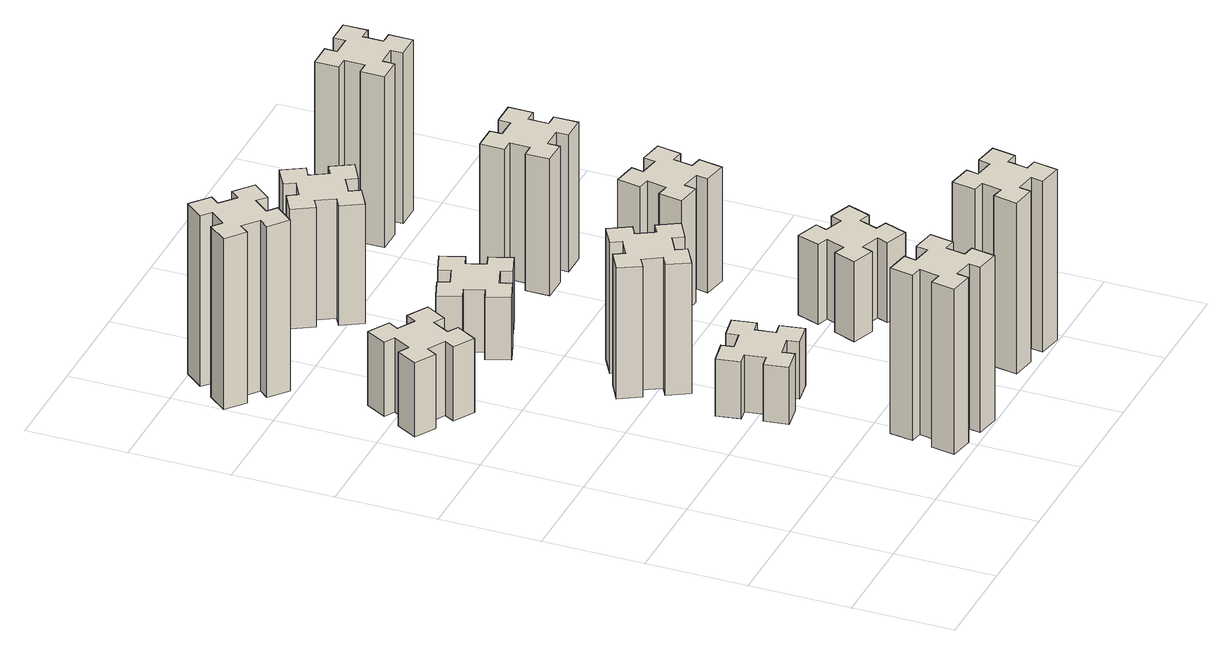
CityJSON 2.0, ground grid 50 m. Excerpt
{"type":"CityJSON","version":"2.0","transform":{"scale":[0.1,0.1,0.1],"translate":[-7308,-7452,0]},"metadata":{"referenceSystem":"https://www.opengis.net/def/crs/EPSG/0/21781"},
"CityObjects":{
"building1":{"type":"Building","attributes":{"class":"1000","function":"1000","usage":"1000","yearOfConstruction":2016,"roofType":"1000","measuredHeight":39,"storeysAboveGround":30,"storeysBelowGround":0},"geometry":[{"type":"Solid","lod":"1","boundaries":[[[[0,1,2,3,4,5,6,7,8,9,10,11,12,13,14,15,16,17,18,19]],[[17,16,20,21]],[[16,15,22,20]],[[15,14,23,22]],[[14,13,24,23]],[[13,12,25,24]],[[12,11,26,25]],[[11,10,27,26]],[[10,9,28,27]],[[9,8,29,28]],[[8,7,30,29]],[[7,6,31,30]],[[6,5,32,31]],[[5,4,33,32]],[[4,3,34,33]],[[3,2,35,34]],[[2,1,36,35]],[[1,0,37,36]],[[0,19,38,37]],[[19,18,39,38]],[[18,17,21,39]],[[24,25,26,27,28,29,30,31,32,33,34,35,36,37,38,39,21,20,22,23]]]]}]},
"building2":{"type":"Building","attributes":{"class":"1000","function":"1000","usage":"1000","yearOfConstruction":2016,"roofType":"1000","measuredHeight":87,"storeysAboveGround":30,"storeysBelowGround":0},"geometry":[{"type":"Solid","lod":"1","boundaries":[[[[40,41,42,43,44,45,46,47,48,49,50,51,52,53,54,55,56,57,58,59]],[[57,56,60,61]],[[56,55,62,60]],[[55,54,63,62]],[[54,53,64,63]],[[53,52,65,64]],[[52,51,66,65]],[[51,50,67,66]],[[50,49,68,67]],[[49,48,69,68]],[[48,47,70,69]],[[47,46,71,70]],[[46,45,72,71]],[[45,44,73,72]],[[44,43,74,73]],[[43,42,75,74]],[[42,41,76,75]],[[41,40,77,76]],[[40,59,78,77]],[[59,58,79,78]],[[58,57,61,79]],[[64,65,66,67,68,69,70,71,72,73,74,75,76,77,78,79,61,60,62,63]]]]}]},
"building3":{"type":"Building","attributes":{"class":"1000","function":"1000","usage":"1000","yearOfConstruction":2016,"roofType":"1000","measuredHeight":90,"storeysAboveGround":30,"storeysBelowGround":0},"geometry":[{"type":"Solid","lod":"1","boundaries":[[[[80,81,82,83,84,85,86,87,88,89,90,91,92,93,94,95,96,97,98,99]],[[97,96,100,101]],[[96,95,102,100]],[[95,94,103,102]],[[94,93,104,103]],[[93,92,105,104]],[[92,91,106,105]],[[91,90,107,106]],[[90,89,108,107]],[[89,88,109,108]],[[88,87,110,109]],[[87,86,111,110]],[[86,85,112,111]],[[85,84,113,112]],[[84,83,114,113]],[[83,82,115,114]],[[82,81,116,115]],[[81,80,117,116]],[[80,99,118,117]],[[99,98,119,118]],[[98,97,101,119]],[[104,105,106,107,108,109,110,111,112,113,114,115,116,117,118,119,101,100,102,103]]]]}]},
"building4":{"type":"Building","attributes":{"class":"1000","function":"1000","usage":"1000","yearOfConstruction":2016,"roofType":"1000","measuredHeight":30,"storeysAboveGround":30,"storeysBelowGround":0},"geometry":[{"type":"Solid","lod":"1","boundaries":[[[[120,121,122,123,124,125,126,127,128,129,130,131,132,133,134,135,136,137,138,139]],[[137,136,140,141]],[[136,135,142,140]],[[135,134,143,142]],[[134,133,144,143]],[[133,132,145,144]],[[132,131,146,145]],[[131,130,147,146]],[[130,129,148,147]],[[129,128,149,148]],[[128,127,150,149]],[[127,126,151,150]],[[126,125,152,151]],[[125,124,153,152]],[[124,123,154,153]],[[123,122,155,154]],[[122,121,156,155]],[[121,120,157,156]],[[120,139,158,157]],[[139,138,159,158]],[[138,137,141,159]],[[144,145,146,147,148,149,150,151,152,153,154,155,156,157,158,159,141,140,142,143]]]]}]},
"building5":{"type":"Building","attributes":{"class":"1000","function":"1000","usage":"1000","yearOfConstruction":2016,"roofType":"1000","measuredHeight":69,"storeysAboveGround":30,"storeysBelowGround":0},"geometry":[{"type":"Solid","lod":"1","boundaries":[[[[160,161,162,163,164,165,166,167,168,169,170,171,172,173,174,175,176,177,178,179]],[[177,176,180,181]],[[176,175,182,180]],[[175,174,183,182]],[[174,173,184,183]],[[173,172,185,184]],[[172,171,186,185]],[[171,170,187,186]],[[170,169,188,187]],[[169,168,189,188]],[[168,167,190,189]],[[167,166,191,190]],[[166,165,192,191]],[[165,164,193,192]],[[164,163,194,193]],[[163,162,195,194]],[[162,161,196,195]],[[161,160,197,196]],[[160,179,198,197]],[[179,178,199,198]],[[178,177,181,199]],[[184,185,186,187,188,189,190,191,192,193,194,195,196,197,198,199,181,180,182,183]]]]}]},
"building6":{"type":"Building","attributes":{"class":"1000","function":"1000","usage":"1000","yearOfConstruction":2016,"roofType":"1000","measuredHeight":33,"storeysAboveGround":30,"storeysBelowGround":0},"geometry":[{"type":"Solid","lod":"1","boundaries":[[[[200,201,202,203,204,205,206,207,208,209,210,211,212,213,214,215,216,217,218,219]],[[217,216,220,221]],[[216,215,222,220]],[[215,214,223,222]],[[214,213,224,223]],[[213,212,225,224]],[[212,211,226,225]],[[211,210,227,226]],[[210,209,228,227]],[[209,208,229,228]],[[208,207,230,229]],[[207,206,231,230]],[[206,205,232,231]],[[205,204,233,232]],[[204,203,234,233]],[[203,202,235,234]],[[202,201,236,235]],[[201,200,237,236]],[[200,219,238,237]],[[219,218,239,238]],[[218,217,221,239]],[[224,225,226,227,228,229,230,231,232,233,234,235,236,237,238,239,221,220,222,223]]]]}]},
"building7":{"type":"Building","attributes":{"class":"1000","function":"1000","usage":"1000","yearOfConstruction":2016,"roofType":"1000","measuredHeight":90,"storeysAboveGround":30,"storeysBelowGround":0},"geometry":[{"type":"Solid","lod":"1","boundaries":[[[[240,241,242,243,244,245,246,247,248,249,250,251,252,253,254,255,256,257,258,259]],[[257,256,260,261]],[[256,255,262,260]],[[255,254,263,262]],[[254,253,264,263]],[[253,252,265,264]],[[252,251,266,265]],[[251,250,267,266]],[[250,249,268,267]],[[249,248,269,268]],[[248,247,270,269]],[[247,246,271,270]],[[246,245,272,271]],[[245,244,273,272]],[[244,243,274,273]],[[243,242,275,274]],[[242,241,276,275]],[[241,240,277,276]],[[240,259,278,277]],[[259,258,279,278]],[[258,257,261,279]],[[264,265,266,267,268,269,270,271,272,273,274,275,276,277,278,279,261,260,262,263]]]]}]},
"building8":{"type":"Building","attributes":{"class":"1000","function":"1000","usage":"1000","yearOfConstruction":2016,"roofType":"1000","measuredHeight":63,"storeysAboveGround":30,"storeysBelowGround":0},"geometry":[{"type":"Solid","lod":"1","boundaries":[[[[280,281,282,283,284,285,286,287,288,289,290,291,292,293,294,295,296,297,298,299]],[[297,296,300,301]],[[296,295,302,300]],[[295,294,303,302]],[[294,293,304,303]],[[293,292,305,304]],[[292,291,306,305]],[[291,290,307,306]],[[290,289,308,307]],[[289,288,309,308]],[[288,287,310,309]],[[287,286,311,310]],[[286,285,312,311]],[[285,284,313,312]],[[284,283,314,313]],[[283,282,315,314]],[[282,281,316,315]],[[281,280,317,316]],[[280,299,318,317]],[[299,298,319,318]],[[298,297,301,319]],[[304,305,306,307,308,309,310,311,312,313,314,315,316,317,318,319,301,300,302,303]]]]}]},
"building9":{"type":"Building","attributes":{"class":"1000","function":"1000","usage":"1000","yearOfConstruction":2016,"roofType":"1000","measuredHeight":42,"storeysAboveGround":30,"storeysBelowGround":0},"geometry":[{"type":"Solid","lod":"1","boundaries":[[[[320,321,322,323,324,325,326,327,328,329,330,331,332,333,334,335,336,337,338,339]],[[337,336,340,341]],[[336,335,342,340]],[[335,334,343,342]],[[334,333,344,343]],[[333,332,345,344]],[[332,331,346,345]],[[331,330,347,346]],[[330,329,348,347]],[[329,328,349,348]],[[328,327,350,349]],[[327,326,351,350]],[[326,325,352,351]],[[325,324,353,352]],[[324,323,354,353]],[[323,322,355,354]],[[322,321,356,355]],[[321,320,357,356]],[[320,339,358,357]],[[339,338,359,358]],[[338,337,341,359]],[[344,345,346,347,348,349,350,351,352,353,354,355,356,357,358,359,341,340,342,343]]]]}]},
"building10":{"type":"Building","attributes":{"class":"1000","function":"1000","usage":"1000","yearOfConstruction":2016,"roofType":"1000","measuredHeight":60,"storeysAboveGround":30,"storeysBelowGround":0},"geometry":[{"type":"Solid","lod":"1","boundaries":[[[[360,361,362,363,364,365,366,367,368,369,370,371,372,373,374,375,376,377,378,379]],[[377,376,380,381]],[[376,375,382,380]],[[375,374,383,382]],[[374,373,384,383]],[[373,372,385,384]],[[372,371,386,385]],[[371,370,387,386]],[[370,369,388,387]],[[369,368,389,388]],[[368,367,390,389]],[[367,366,391,390]],[[366,365,392,391]],[[365,364,393,392]],[[364,363,394,393]],[[363,362,395,394]],[[362,361,396,395]],[[361,360,397,396]],[[360,379,398,397]],[[379,378,399,398]],[[378,377,381,399]],[[384,385,386,387,388,389,390,391,392,393,394,395,396,397,398,399,381,380,382,383]]]]}]},
"building11":{"type":"Building","attributes":{"class":"1000","function":"1000","usage":"1000","yearOfConstruction":2016,"roofType":"1000","measuredHeight":72,"storeysAboveGround":30,"storeysBelowGround":0},"geometry":[{"type":"Solid","lod":"1","boundaries":[[[[400,401,402,403,404,405,406,407,408,409,410,411,412,413,414,415,416,417,418,419]],[[417,416,420,421]],[[416,415,422,420]],[[415,414,423,422]],[[414,413,424,423]],[[413,412,425,424]],[[412,411,426,425]],[[411,410,427,426]],[[410,409,428,427]],[[409,408,429,428]],[[408,407,430,429]],[[407,406,431,430]],[[406,405,432,431]],[[405,404,433,432]],[[404,403,434,433]],[[403,402,435,434]],[[402,401,436,435]],[[401,400,437,436]],[[400,419,438,437]],[[419,418,439,438]],[[418,417,421,439]],[[424,425,426,427,428,429,430,431,432,433,434,435,436,437,438,439,421,420,422,423]]]]}]},
"building12":{"type":"Building","attributes":{"class":"1000","function":"1000","usage":"1000","yearOfConstruction":2016,"roofType":"1000","measuredHeight":90,"storeysAboveGround":30,"storeysBelowGround":0},"geometry":[{"type":"Solid","lod":"1","boundaries":[[[[440,441,442,443,444,445,446,447,448,449,450,451,452,453,454,455,456,457,458,459]],[[457,456,460,461]],[[456,455,462,460]],[[455,454,463,462]],[[454,453,464,463]],[[453,452,465,464]],[[452,451,466,465]],[[451,450,467,466]],[[450,449,468,467]],[[449,448,469,468]],[[448,447,470,469]],[[447,446,471,470]],[[446,445,472,471]],[[445,444,473,472]],[[444,443,474,473]],[[443,442,475,474]],[[442,441,476,475]],[[441,440,477,476]],[[440,459,478,477]],[[459,458,479,478]],[[458,457,461,479]],[[464,465,466,467,468,469,470,471,472,473,474,475,476,477,478,479,461,460,462,463]]]]}]}
},
"vertices":[
[416,2327,0],[466,2414,0],[518,2384,0],[578,2488,0],[474,2548,0],[444,2496,0],[357,2546,0],[387,2598,0],[283,2658,0],[223,2554,0],[275,2524,0],[225,2437,0],[173,2467,0],[113,2363,0],[217,2303,0],[247,2355,0],[334,2305,0],[304,2253,0],[408,2193,0],[468,2297,0],[334,2305,390],[304,2253,390],[247,2355,390],[217,2303,390],[113,2363,390],[173,2467,390],[225,2437,390],[275,2524,390],[223,2554,390],[283,2658,390],[387,2598,390],[357,2546,390],[444,2496,390],[474,2548,390],[578,2488,390],[518,2384,390],[466,2414,390],[416,2327,390],[468,2297,390],[408,2193,390],
[986,274,0],[968,175,0],[909,186,0],[888,67,0],[1007,47,0],[1017,106,0],[1115,88,0],[1105,29,0],[1223,8,0],[1244,127,0],[1185,137,0],[1202,235,0],[1261,225,0],[1282,343,0],[1164,364,0],[1154,305,0],[1055,322,0],[1066,381,0],[947,402,0],[927,284,0],[1055,322,870],[1066,381,870],[1154,305,870],[1164,364,870],[1282,343,870],[1261,225,870],[1202,235,870],[1185,137,870],[1244,127,870],[1223,8,870],[1105,29,870],[1115,88,870],[1017,106,870],[1007,47,870],[888,67,870],[909,186,870],[968,175,870],[986,274,870],[927,284,870],[947,402,870],
[136,3213,0],[213,3149,0],[174,3103,0],[266,3026,0],[343,3118,0],[297,3156,0],[362,3233,0],[408,3194,0],[485,3286,0],[393,3363,0],[354,3317,0],[278,3382,0],[316,3428,0],[224,3505,0],[147,3413,0],[193,3374,0],[129,3298,0],[83,3336,0],[6,3244,0],[98,3167,0],[129,3298,900],[83,3336,900],[193,3374,900],[147,3413,900],[224,3505,900],[316,3428,900],[278,3382,900],[354,3317,900],[393,3363,900],[485,3286,900],[408,3194,900],[362,3233,900],[297,3156,900],[343,3118,900],[266,3026,900],[174,3103,900],[213,3149,900],[136,3213,900],[98,3167,900],[6,3244,900],
[1015,1162,0],[917,1145,0],[907,1204,0],[788,1183,0],[809,1065,0],[868,1075,0],[886,977,0],[827,967,0],[847,848,0],[966,869,0],[955,928,0],[1054,946,0],[1064,887,0],[1182,907,0],[1161,1026,0],[1102,1015,0],[1085,1114,0],[1144,1124,0],[1123,1242,0],[1005,1221,0],[1085,1114,300],[1144,1124,300],[1102,1015,300],[1161,1026,300],[1182,907,300],[1064,887,300],[1054,946,300],[955,928,300],[966,869,300],[847,848,300],[827,967,300],[886,977,300],[868,1075,300],[809,1065,300],[788,1183,300],[907,1204,300],[917,1145,300],[1015,1162,300],[1005,1221,300],[1123,1242,300],
[865,1574,0],[915,1487,0],[863,1457,0],[923,1353,0],[1027,1413,0],[997,1465,0],[1084,1515,0],[1114,1463,0],[1218,1523,0],[1158,1627,0],[1106,1597,0],[1056,1684,0],[1108,1714,0],[1048,1818,0],[944,1758,0],[974,1706,0],[887,1656,0],[857,1708,0],[753,1648,0],[813,1544,0],[887,1656,690],[857,1708,690],[974,1706,690],[944,1758,690],[1048,1818,690],[1108,1714,690],[1056,1684,690],[1106,1597,690],[1158,1627,690],[1218,1523,690],[1114,1463,690],[1084,1515,690],[997,1465,690],[1027,1413,690],[923,1353,690],[863,1457,690],[915,1487,690],[865,1574,690],[813,1544,690],[753,1648,690],
[976,2305,0],[1070,2339,0],[1090,2283,0],[1203,2324,0],[1162,2437,0],[1106,2416,0],[1072,2510,0],[1128,2530,0],[1087,2643,0],[974,2602,0],[995,2546,0],[901,2512,0],[880,2568,0],[767,2527,0],[809,2414,0],[865,2435,0],[899,2341,0],[843,2320,0],[884,2207,0],[997,2249,0],[899,2341,330],[843,2320,330],[865,2435,330],[809,2414,330],[767,2527,330],[880,2568,330],[901,2512,330],[995,2546,330],[974,2602,330],[1087,2643,330],[1128,2530,330],[1072,2510,330],[1106,2416,330],[1162,2437,330],[1203,2324,330],[1090,2283,330],[1070,2339,330],[976,2305,330],[997,2249,330],[884,2207,330],
[1894,305,0],[1795,322,0],[1806,381,0],[1687,402,0],[1667,284,0],[1726,274,0],[1708,175,0],[1649,186,0],[1628,67,0],[1747,47,0],[1757,106,0],[1855,88,0],[1845,29,0],[1963,8,0],[1984,127,0],[1925,137,0],[1942,235,0],[2001,225,0],[2022,343,0],[1904,364,0],[1942,235,900],[2001,225,900],[1925,137,900],[1984,127,900],[1963,8,900],[1845,29,900],[1855,88,900],[1757,106,900],[1747,47,900],[1628,67,900],[1649,186,900],[1708,175,900],[1726,274,900],[1667,284,900],[1687,402,900],[1806,381,900],[1795,322,900],[1894,305,900],[1904,364,900],[2022,343,900],
[1106,3177,0],[1056,3264,0],[1108,3294,0],[1048,3398,0],[944,3338,0],[974,3286,0],[887,3236,0],[857,3288,0],[753,3228,0],[813,3124,0],[865,3154,0],[915,3067,0],[863,3037,0],[923,2933,0],[1027,2993,0],[997,3045,0],[1084,3095,0],[1114,3043,0],[1218,3103,0],[1158,3207,0],[1084,3095,630],[1114,3043,630],[997,3045,630],[1027,2993,630],[923,2933,630],[863,3037,630],[915,3067,630],[865,3154,630],[813,3124,630],[753,3228,630],[857,3288,630],[887,3236,630],[974,3286,630],[944,3338,630],[1048,3398,630],[1108,3294,630],[1056,3264,630],[1106,3177,630],[1158,3207,630],[1218,3103,630],
[1741,859,0],[1835,825,0],[1814,769,0],[1927,727,0],[1968,840,0],[1912,861,0],[1946,955,0],[2002,934,0],[2043,1047,0],[1930,1088,0],[1910,1032,0],[1816,1066,0],[1837,1122,0],[1724,1163,0],[1683,1050,0],[1739,1030,0],[1705,936,0],[1649,957,0],[1607,844,0],[1720,803,0],[1705,936,420],[1649,957,420],[1739,1030,420],[1683,1050,420],[1724,1163,420],[1837,1122,420],[1816,1066,420],[1910,1032,420],[1930,1088,420],[2043,1047,420],[2002,934,420],[1946,955,420],[1912,861,420],[1968,840,420],[1927,727,420],[1814,769,420],[1835,825,420],[1741,859,420],[1720,803,420],[1607,844,420],
[1657,1686,0],[1755,1668,0],[1745,1609,0],[1863,1588,0],[1884,1707,0],[1825,1717,0],[1842,1815,0],[1901,1805,0],[1922,1923,0],[1804,1944,0],[1794,1885,0],[1695,1902,0],[1706,1961,0],[1587,1982,0],[1567,1864,0],[1626,1854,0],[1608,1755,0],[1549,1766,0],[1528,1647,0],[1647,1627,0],[1608,1755,600],[1549,1766,600],[1626,1854,600],[1567,1864,600],[1587,1982,600],[1706,1961,600],[1695,1902,600],[1794,1885,600],[1804,1944,600],[1922,1923,600],[1901,1805,600],[1842,1815,600],[1825,1717,600],[1884,1707,600],[1863,1588,600],[1745,1609,600],[1755,1668,600],[1657,1686,600],[1647,1627,600],[1528,1647,600],
[1575,2315,0],[1675,2315,0],[1675,2255,0],[1795,2255,0],[1795,2375,0],[1735,2375,0],[1735,2475,0],[1795,2475,0],[1795,2595,0],[1675,2595,0],[1675,2535,0],[1575,2535,0],[1575,2595,0],[1455,2595,0],[1455,2475,0],[1515,2475,0],[1515,2375,0],[1455,2375,0],[1455,2255,0],[1575,2255,0],[1515,2375,720],[1455,2375,720],[1515,2475,720],[1455,2475,720],[1455,2595,720],[1575,2595,720],[1575,2535,720],[1675,2535,720],[1675,2595,720],[1795,2595,720],[1795,2475,720],[1735,2475,720],[1735,2375,720],[1795,2375,720],[1795,2255,720],[1675,2255,720],[1675,2315,720],[1575,2315,720],[1575,2255,720],[1455,2255,720],
[1675,3155,0],[1775,3155,0],[1775,3095,0],[1895,3095,0],[1895,3215,0],[1835,3215,0],[1835,3315,0],[1895,3315,0],[1895,3435,0],[1775,3435,0],[1775,3375,0],[1675,3375,0],[1675,3435,0],[1555,3435,0],[1555,3315,0],[1615,3315,0],[1615,3215,0],[1555,3215,0],[1555,3095,0],[1675,3095,0],[1615,3215,900],[1555,3215,900],[1615,3315,900],[1555,3315,900],[1555,3435,900],[1675,3435,900],[1675,3375,900],[1775,3375,900],[1775,3435,900],[1895,3435,900],[1895,3315,900],[1835,3315,900],[1835,3215,900],[1895,3215,900],[1895,3095,900],[1775,3095,900],[1775,3155,900],[1675,3155,900],[1675,3095,900],[1555,3095,900]
]}
